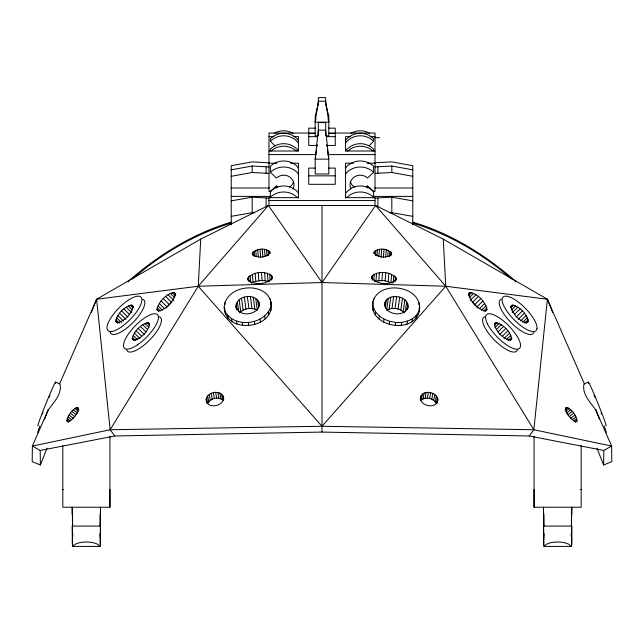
<?xml version="1.0" encoding="UTF-8"?>
<svg xmlns="http://www.w3.org/2000/svg" width="644" height="644" viewBox="0 0 644 644"><rect width="100%" height="100%" fill="white"/><g stroke="black" fill="none" stroke-linecap="round" stroke-linejoin="round"><path stroke-width="0.97" d="M62.814 445.624L62.814 507.231L109.931 507.231L109.931 436.616M72.225 514.298L72.225 507.231L72.563 526.084L72.563 514.298M72.297 544.486L72.297 526.084L100.432 526.084L100.094 546.41L72.635 546.41L72.297 526.084M100.158 514.298L100.158 526.084L100.504 507.231L100.504 514.298M109.915 507.231L109.915 489.561M345.562 197.998L345.562 192.975L350.867 188.37A18.853 18.024 0 0 1 373.625 191.236L373.625 197.78M581.186 445.624L581.186 507.231L534.069 507.231L534.085 489.561M543.496 514.298L543.496 507.231L543.842 526.084L543.842 514.298M543.568 544.486L543.568 526.084L571.703 526.084L571.703 544.486L571.365 546.41L543.906 546.41L543.568 526.084M571.437 514.298L571.437 526.084L571.775 507.231L571.775 514.298M571.703 544.486L571.703 526.084M374.132 252.013L374.124 253.003C377.875 257.753 387.406 258.63 391.6 254.13L391.608 253.132C387.849 248.383 378.326 247.513 374.132 252.013L373.979 253.792M603.806 450.47L529.207 435.98L322 432.076L114.793 435.98L40.194 450.47L32.393 446.059L110.14 429.749L322 426.272L533.86 429.749L611.607 446.059L611.8 461.651L603.621 464.976L603.806 450.47L611.607 446.059L595.805 409.914C590.387 402.613 581.902 393.967 583.923 384.186L584.422 383.904L547.392 299.243L443.265 239.109L375.597 205.484L268.403 205.484L200.735 239.109L96.608 299.243L59.578 383.904L60.077 384.186C62.098 393.967 53.613 402.613 48.195 409.914L32.393 446.059L32.2 461.651L40.379 464.976L47.028 448.2M371.749 276.469L371.709 277.862C376.885 284.6 390.224 285.759 396.173 279.56L396.221 278.176C391.037 271.43 377.706 270.279 371.749 276.469L371.596 278.466M576.992 421.047C576.436 415.324 572.009 409.761 566.865 407.322L565.633 408.014C566.181 413.746 570.616 419.308 575.76 421.748L576.992 421.047L575.486 422.19M200.735 239.109L198.239 286.234L110.14 429.749L114.793 435.98M420.556 397.01C419.107 406.606 437.55 409.713 437.856 399.417C436.576 390.892 420.774 389.314 420.202 398.958M372.24 280.164L372.635 275.181M373.818 280.076L374.285 274.094M374.43 281.79L375.967 281.243L376.595 273.273M375.967 281.243L378.785 280.744L379.405 272.766M378.785 280.744L381.908 280.599L382.528 272.629M392.494 283.054L385.128 280.824L385.748 272.847M388.227 281.404L388.847 273.426M390.997 282.289L391.616 274.312M393.315 282.434L393.862 275.455M395.046 281.758L395.432 276.775M396.068 280.164L396.221 278.176M374.51 253.768L374.728 251.088M375.444 255.652L375.879 250.299M376.998 255.95L377.513 249.703M378.913 256.473L379.509 249.333M381.071 257.246L381.731 249.22M383.365 257.399L384.033 249.365M385.667 256.908L386.255 249.767M387.728 256.634L388.243 250.387M389.427 256.553L389.87 251.2M390.723 255.7L391.013 252.134M391.463 254.919L391.608 253.132M72.297 539.712L72.885 533.828M543.568 539.712L544.156 533.828M529.207 435.98L533.86 429.749L547.392 299.243L445.761 286.234L322 282.523L198.239 286.234L96.608 299.243L91.424 312.308M115.687 321.211C117.321 313.709 124.163 306.625 131.706 305.039L133.131 306.552C131.497 314.047 124.654 321.131 117.119 322.724L115.687 321.211L117.78 323.264M132.229 338.776C133.863 331.282 140.706 324.198 148.249 322.612L149.674 324.125C148.04 331.62 141.197 338.704 133.662 340.298L132.229 338.776L133.63 340.145M156.999 309.426C158.714 301.553 165.894 294.115 173.808 292.44L174.854 292.94L175.313 294.034C173.598 301.907 166.41 309.345 158.496 311.012L157.45 310.521L156.999 309.426L158.947 311.342M224.209 307.172C225.666 283.038 270.85 280.269 271.526 306.158C270.069 330.283 224.885 333.061 224.209 307.172L225.601 314.554M224.619 310.158L224.869 308.347M235.937 306.166C236.63 294.807 257.286 292.577 259.387 304.169C258.687 315.536 238.03 317.758 235.937 306.166L236.348 309.144M270.899 310.69L270.488 307.703L271.108 303.171M372.474 306.158C372.948 278.82 422.955 283.915 419.381 310.158C414.752 336.78 363.522 325.961 373.866 298.768M373.101 310.69L373.512 307.703L372.892 303.171M375.275 315.045L375.694 312.058L373.512 307.703M378.865 318.941L379.276 315.954L375.694 312.058M384.557 305.94C384.21 291.168 411.717 295.073 407.652 309.144M385.257 307.929L386.36 299.991M383.607 322.097L384.025 319.11L379.276 315.954M386.786 309.281L388.292 298.365M386.65 310.271L389.129 309.112L390.771 297.198M389.201 324.302L389.612 321.316L384.025 319.11M389.129 309.112L391.995 308.484L393.637 296.578M391.995 308.484L395.038 308.452L396.68 296.546M395.247 325.405L395.658 322.419C405.68 323.409 418.737 318.563 419.791 307.172M404.424 312.976L400.858 310.102L398.064 308.999L399.707 297.093M400.858 310.102L402.5 298.196M401.333 325.333L401.751 322.346M403.233 311.68L404.875 299.774M405.293 311.64L406.67 301.722M406.936 309.853L407.757 303.904M407.064 324.093L407.475 321.106M412.023 321.767L412.442 318.78M415.895 318.514L416.306 315.528M418.89 304.628L419.172 302.64M418.399 314.554L418.817 311.567M316.55 149.585L315.19 159.149L315.19 173.969L328.81 173.969L328.81 159.149L325.679 130.177L318.321 130.177L315.19 159.149L328.81 159.149L327.45 149.585M316.961 146.711L317.226 144.803M315.19 122.118L318.321 101.197L325.679 101.197L328.81 122.118L315.19 122.118L315.858 119.196M420.363 400.27L421.24 395.408M422.464 394.056L421.418 399.892C426.119 396.471 433.662 398.314 436.31 403.474L437.356 397.646M423.1 398.877L424.146 393.049M425.121 398.282L426.175 392.446M427.342 398.137L428.397 392.301M429.62 398.451L430.675 392.623M431.794 399.208L432.849 393.379M433.718 400.351L434.772 394.522M435.255 401.808L436.31 395.98M437.147 403.297L437.856 399.417M385.104 301.972C381.884 314.707 406.034 318.788 408.063 306.166M66.96 420.017C68.457 414.792 72.072 409.56 77.135 407.322L78.367 408.014C77.819 413.746 73.384 419.308 68.24 421.748L67.008 421.047L66.96 420.017L69.222 421.723M318.321 103.966L315.19 116.202L315.19 135.884L318.104 135.884M223.444 397.01C224.893 406.606 206.45 409.713 206.144 399.417C207.424 390.892 223.227 389.314 223.798 398.958M42.48 414.036L42.931 412.675M48.195 409.914L46.44 414.39A23.562 0.837 -67.9 0 0 44.589 419.244M487.001 309.426L486.55 310.521L485.504 311.012C477.59 309.345 470.402 301.907 468.687 294.034L469.146 292.94L470.192 292.44C478.106 294.115 485.286 301.553 487.001 309.426L485.053 311.342M511.771 338.776L510.338 340.298C502.803 338.704 495.961 331.62 494.326 324.125L495.751 322.612C503.294 324.198 510.137 331.282 511.771 338.776L510.37 340.145M528.313 321.211L526.881 322.724C519.346 321.131 512.503 314.047 510.869 306.552L512.294 305.039C519.837 306.625 526.679 313.709 528.313 321.211L526.22 323.264M49.025 397.429L49.942 395.36M225.183 311.567C234.408 328.36 263.605 324.97 270.488 307.703M72.635 546.41L75.203 544.18L79.325 542.747A14.418 5.868 0 0 1 93.396 542.755L97.526 544.18L100.094 546.41M543.906 546.41L546.474 544.18L550.604 542.747A14.418 5.868 0 0 1 564.667 542.755L568.797 544.18L571.365 546.41M272.251 276.469L272.291 277.862C267.115 284.6 253.776 285.759 247.827 279.56L247.779 278.176C252.963 271.43 266.294 270.279 272.251 276.469L272.404 278.466M269.868 252.013L269.876 253.003C266.125 257.753 256.594 258.63 252.4 254.13L252.392 253.132C256.151 248.383 265.674 247.513 269.868 252.013L270.021 253.792M221.536 394.056L222.583 399.892C217.881 396.471 210.338 398.314 207.69 403.474L206.644 397.646M166.047 307.985L171.449 302.213L165.613 296.482M345.562 140.553L346.963 138.75A18.853 18.708 0 0 1 373.625 138.75L373.625 141.261L368.923 145.922M345.562 143.065L346.963 141.261A18.853 18.708 0 0 1 373.625 141.261M345.562 150.97L346.963 149.158L350.867 146.188A18.853 18.708 0 0 1 373.625 149.158L373.625 150.833M345.562 168.004L346.963 166.265A18.853 18.024 0 0 1 373.625 166.265L373.625 172.286L367.579 178.066A10.312 9.861 0 0 0 354.377 176.963A10.312 9.861 0 0 0 350.948 189.207M345.562 174.033L346.963 172.286A18.853 18.024 0 0 1 373.625 172.286M239.576 312.976C243.851 308.074 251.772 307.067 257.35 310.271M128.116 281.903L130.177 279.762C159.591 254.187 193.683 233.369 231.164 222.14M468.252 294.348L470.192 292.44M468.526 295.749L471.754 292.577M469.21 297.786L473.743 293.342M470.168 300.394L476.005 294.67M478.387 296.482L472.551 302.213L477.953 307.985M474.902 304.387L480.746 298.655M477.051 306.769L482.895 301.03M479.506 308.565L484.707 303.461M481.495 310.239L486.051 305.771M483.58 310.996L486.832 307.8M510.209 307.091L512.294 305.039M494.359 323.972L495.751 322.612M510.998 307.904L513.791 305.167M494.463 325.462L497.249 322.741M511.497 309.997L515.683 305.892M494.954 327.555L499.132 323.465M512.254 312.63L517.832 307.156M496.411 329.503L501.29 324.729M514.532 314.361L520.111 308.887M497.989 331.918L503.568 326.46M516.069 317.114L522.348 310.955M499.527 334.671L505.806 328.521M518.122 319.376L524.401 313.217M502.28 336.257L507.858 330.791M520.545 321.002L526.124 315.528M503.994 338.567L509.581 333.101M522.517 322.523L527.404 317.725M506.667 339.404L510.861 335.299M524.659 323.087L528.152 319.666M508.116 340.66L511.602 337.239M270.383 191.759L276.421 185.979A10.312 9.861 0 0 0 277.797 187.082M347.704 151.066L350.867 148.7A18.853 18.708 0 0 1 372.908 151.002M132.527 278.908C161.242 254.034 194.705 234.166 231.164 223.17M346.963 197.265L350.867 194.399A18.853 18.024 0 0 1 373.625 197.265M565.36 408.465L566.865 407.322M564.949 409.987L567.96 407.708M565.513 411.411L569.288 408.562M566.229 413.239L570.745 409.817M567.726 414.816L572.25 411.395M569.167 416.612L573.683 413.19M570.439 418.495L574.963 415.074M572.218 419.775L575.986 416.926M573.683 420.886L576.694 418.608M574.778 421.723L577.04 420.017M251.506 283.054C257.012 280.333 263.75 279.802 269.57 281.79M59.578 383.904L55.698 382.134M588.302 382.134L584.422 383.904M231.228 169.823L252.182 166.031L269.039 166.933M231.228 176.287L252.182 172.495L269.039 173.397M231.228 200.839L252.182 197.185L269.039 198.054M231.228 216.344L252.182 212.689L254.171 212.81M374.961 166.933L391.818 166.031L412.772 169.823M374.961 173.397L391.818 172.495L412.772 176.287M374.961 198.054L391.818 197.185L412.772 200.839M389.829 212.81L391.818 212.689L412.772 216.344M315.616 128.156L308.742 128.156L308.742 145.439L317.267 145.439M328.384 128.156L335.258 128.156L335.258 145.439L326.733 145.439M314.997 133.05L268.983 133.05L268.983 191.373L270.947 191.373M329.004 133.05L375.017 133.05L375.017 191.373L373.053 191.373M308.742 133.437L315.19 133.437M328.81 133.437L335.258 133.437M325.896 135.884L328.81 135.884L328.81 116.202L325.679 103.966M268.983 136.641L273.893 136.641M293.527 136.641L298.438 136.641L298.438 151.002L268.983 151.002M308.742 136.665L317.581 136.665M326.419 136.665L335.258 136.665M350.473 136.641L345.562 136.641L345.562 151.002L375.017 151.002M370.107 136.641L375.017 136.641M374.486 137.679L379.469 137.679M268.983 154.592L315.995 154.592M328.005 154.592L375.017 154.592M269.039 162.795L252.182 161.886L231.228 165.701L231.228 224.796M374.961 162.795L391.818 161.886L412.772 165.701L412.772 224.796M268.983 163.206L276.839 163.206M290.581 163.206L298.438 163.206L298.438 197.998M353.419 163.206L345.562 163.206L345.562 197.652L375.017 197.652L375.017 205.694M367.161 163.206L375.017 163.206M315.19 168.1L308.742 168.1L308.742 184.305L335.258 184.305L335.258 168.1L328.81 168.1M308.742 175.852L335.258 175.852M231.228 187.984L269.345 187.984M374.655 187.984L412.772 187.984M231.228 196.396L270.351 196.396M373.649 196.396L412.772 196.396M298.438 197.652L268.983 197.652L268.983 205.694M268.983 200.558L375.017 200.558M62.814 489.561L63.619 489.561M580.381 489.561L581.186 489.561M381.908 280.599L385.128 280.824M395.038 308.452L398.064 308.999M389.612 321.316L395.658 322.419M412.836 222.14C450.317 233.369 484.409 254.187 513.823 279.762L515.884 281.903M412.836 223.17C449.295 234.166 482.759 254.034 511.473 278.908M77.135 407.322L78.64 408.465M76.04 407.708L79.051 409.987M74.712 408.562L78.488 411.411M73.255 409.817L77.771 413.239M71.75 411.395L76.274 414.816M70.317 413.19L74.833 416.612M69.037 415.074L73.561 418.495M68.014 416.926L71.782 419.775M67.306 418.608L70.317 420.886M67.008 421.047L68.514 422.19M366.203 187.082A10.312 9.861 0 0 0 367.579 185.979L373.625 191.759M298.438 168.004L297.037 166.265A18.853 18.024 0 0 0 270.383 166.265L270.383 172.286L276.421 178.066A10.312 9.861 0 0 1 289.623 176.963A10.312 9.861 0 0 1 293.052 189.207M148.249 322.612L149.641 323.972M146.752 322.741L149.537 325.462M144.868 323.465L149.046 327.555M142.71 324.729L147.589 329.503M140.432 326.46L146.011 331.918M138.194 328.521L144.473 334.671M136.142 330.791L141.72 336.257M134.419 333.101L140.006 338.567M133.139 335.299L137.333 339.404M132.398 337.239L135.884 340.66M173.808 292.44L175.748 294.348M172.246 292.577L175.474 295.749M170.258 293.342L174.79 297.786M167.995 294.67L173.832 300.394M163.254 298.655L169.098 304.387M161.105 301.03L166.949 306.769M159.293 303.461L164.494 308.565M157.949 305.771L162.505 310.239M157.168 307.8L160.42 310.996M131.706 305.039L133.791 307.091M130.209 305.167L133.002 307.904M128.317 305.892L132.503 309.997M126.168 307.156L131.746 312.63M123.89 308.887L129.468 314.361M121.652 310.955L127.931 317.114M119.599 313.217L125.878 319.376M117.876 315.528L123.455 321.002M116.596 317.725L121.483 322.523M115.848 319.666L119.341 323.087M298.438 140.553L297.037 138.75A18.853 18.708 0 0 0 270.383 138.75L270.383 141.261L275.077 145.922M298.438 174.033L297.037 172.286A18.853 18.024 0 0 0 270.383 172.286M298.438 192.975L297.037 191.236A18.853 18.024 0 0 0 270.383 191.236L270.383 197.78M298.438 143.065L297.037 141.261A18.853 18.708 0 0 0 270.383 141.261M298.438 150.97L297.037 149.158A18.853 18.708 0 0 0 270.383 149.158L270.383 150.833M533.86 429.749L445.761 286.234L375.597 205.484L322 282.523L268.403 205.484L198.239 286.234L322 426.272L445.761 286.234L443.265 239.109M594.058 395.36L594.976 397.429M547.392 299.243L552.576 312.308M596.972 448.2L603.621 464.976M595.805 409.914L597.56 414.39A23.562 0.837 67.9 0 1 599.411 419.244M601.069 412.675L601.52 414.036M328.142 119.196L328.81 122.118M271.526 306.158L270.134 298.768M222.76 395.408L223.637 400.27M219.854 393.049L220.9 398.877M217.825 392.446L218.88 398.282M215.603 392.301L216.658 398.137M213.325 392.623L214.38 398.451M211.152 393.379L212.206 399.208M209.228 394.522L210.282 400.351M207.69 395.98L208.745 401.808M206.144 399.417L206.853 403.297M326.774 144.803L327.039 146.711M268.307 312.058L268.725 315.045M264.724 315.954L265.135 318.941M258.896 301.972L259.443 305.94M257.64 299.991L258.743 307.929M259.975 319.11L260.393 322.097M255.708 298.365L257.214 309.281M253.229 297.198L254.871 309.112M254.388 321.316L254.799 324.302M250.363 296.578L252.005 308.484M247.32 296.546L248.962 308.452M248.343 322.419L248.753 325.405M244.293 297.093L245.936 308.999M241.5 298.196L243.142 310.102M239.125 299.774L240.767 311.68M242.249 322.346L242.667 325.333M237.33 301.722L238.707 311.64M236.243 303.904L237.064 309.853M236.525 321.106L236.936 324.093M231.558 318.78L231.977 321.767M227.694 315.528L228.105 318.514M224.828 302.64L225.11 304.628M419.131 308.347L419.381 310.158M96.608 299.243L110.14 429.749M571.115 533.828L571.703 539.712M99.844 533.828L100.432 539.712M269.273 251.088L269.49 253.768M268.121 250.299L268.556 255.652M266.487 249.703L267.002 255.95M264.491 249.333L265.087 256.473M262.269 249.22L262.929 257.246M259.967 249.365L260.635 257.399M257.745 249.767L258.333 256.908M255.757 250.387L256.272 256.634M254.13 251.2L254.573 256.553M252.987 252.134L253.277 255.7M252.392 253.132L252.537 254.919M271.366 275.181L271.76 280.164M269.715 274.094L270.182 280.076M267.405 273.273L268.033 281.243M264.595 272.766L265.215 280.744M261.472 272.629L262.092 280.599M258.252 272.847L258.872 280.824M255.153 273.426L255.773 281.404M252.384 274.312L253.003 282.289M250.138 275.455L250.685 282.434M248.568 276.775L248.954 281.758M247.779 278.176L247.932 280.164M40.194 450.47L40.379 464.976M534.069 436.616L534.069 507.231M391.818 166.031L391.818 172.495M391.818 197.185L391.818 212.689M377.899 166.933L377.899 173.397M377.899 198.054L377.899 206.78M367.579 185.979L367.579 187.992M325.679 104.867L325.679 97.59L318.321 97.59L318.321 104.867M325.679 135.256L325.679 122.585L318.321 122.585L318.321 135.256M322 205.484L322 432.076M276.421 185.979L276.421 187.992M266.101 166.933L266.101 173.397M266.101 198.054L266.101 206.78M252.182 166.031L252.182 172.495M252.182 197.185L252.182 212.689M100.432 526.084L100.432 544.486M38.077 432.245A23.562 0.837 -67.9 0 1 39.791 426.119M38.165 425.402A23.562 0.837 -67.9 0 1 46.811 401.566A23.562 0.837 -67.9 0 1 55.384 383.462M270.383 197.265A18.853 18.024 0 0 1 297.037 197.265M293.664 181.56A10.312 9.861 0 0 1 289.623 187.082M354.377 187.082A10.312 9.861 0 0 1 350.336 181.56M274.28 133.308A18.853 18.829 0 0 1 293.133 133.308M350.867 133.308A18.853 18.829 0 0 1 369.72 133.308M271.092 151.002A18.853 18.708 0 0 1 296.329 151.002M533.908 332.256A23.562 8.042 45.5 0 1 511.111 322.644A23.562 8.042 45.5 0 1 501.257 299.283M517.365 349.829A23.562 8.042 45.5 0 1 493.851 339.485A23.562 8.042 45.5 0 1 485.496 316.671M158.505 316.671A23.562 8.042 -45.5 0 1 150.149 339.485A23.562 8.042 -45.5 0 1 126.635 349.829M142.743 299.283A23.562 8.042 -45.5 0 1 132.889 322.644A23.562 8.042 -45.5 0 1 110.092 332.256M604.209 426.119A23.562 0.837 67.9 0 1 605.924 432.245M588.616 383.462A23.562 0.837 67.9 0 1 597.189 401.566A23.562 0.837 67.9 0 1 605.835 425.402M537.032 328.537L536.146 330.638L534.174 331.571A23.562 8.042 45.5 0 1 505.564 309.072A23.562 8.042 45.5 0 1 514.596 299.476A23.562 8.042 45.5 0 1 537.032 328.537M109.826 331.571L107.854 330.638L106.968 328.537A23.562 8.042 -45.5 0 1 129.404 299.476A23.562 8.042 -45.5 0 1 138.436 309.072A23.562 8.042 -45.5 0 1 109.826 331.571M487.419 323.755A23.562 8.042 45.5 0 0 517.631 349.137A23.562 8.042 45.5 0 0 504.083 321.461A23.562 8.042 45.5 0 0 487.419 323.755M137.446 344.894A23.562 8.042 -45.5 0 0 157.53 314.707A23.562 8.042 -45.5 0 0 127.89 334.751A23.562 8.042 -45.5 0 0 137.446 344.894"/></g></svg>
